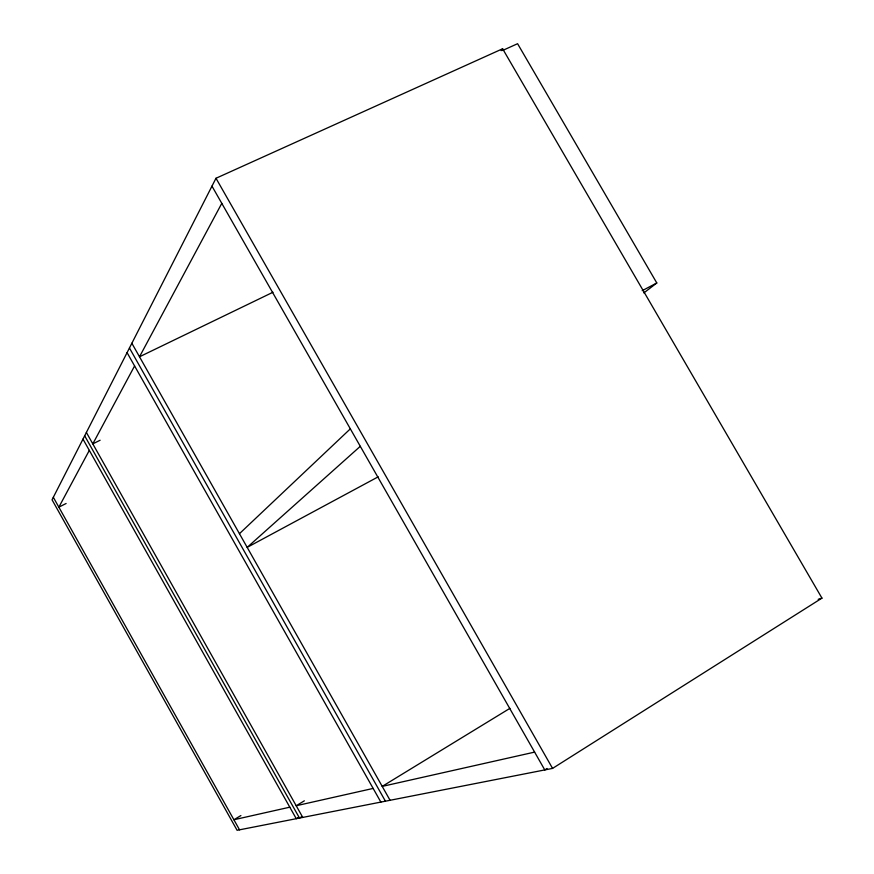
<?xml version="1.0" encoding="UTF-8"?>
<svg xmlns="http://www.w3.org/2000/svg" width="874" height="874" viewBox="0 0 874 874"><rect width="100%" height="100%" fill="white"/><g stroke="black" fill="none" stroke-linecap="round" stroke-linejoin="round"><path stroke-width="1.31" d="M215.987 178.263L52.047 499.797L237.105 830.3L552.565 768.399L821.953 598.133L502.616 48.769L215.987 178.263L552.565 768.399M89.312 450.383L58.864 507.171L66.118 503.49M134.596 365.944L92.808 443.872L100.117 440.234M221.788 203.358L139.501 356.789L272.983 292.244M501.13 50.692L502.616 48.769M239.454 533.686L350.332 428.85M360.296 446.319L247.178 547.375L378.191 476.833M643.843 292.932L656.8 282.979L517.583 43.7L502.561 50.495M547.08 768.475L544.775 769.928L211.978 186.14M509.903 708.355L382.222 786.392L534.615 752.11M298.591 817.277L296.264 818.687L82.986 439.119M301.814 816.644L299.498 818.053L84.68 435.809M304.349 800.824L296.21 805.741L373.154 788.424M240.896 815.562L233.904 819.746L289.797 807.183M642.182 290.692L656.8 282.979M818.184 599.324L821.953 598.133M131.865 343.264L390.066 800.289M129.45 347.994L385.434 801.196M127.08 352.637L380.867 802.092M86.384 432.455L302.765 817.419M53.325 497.295L239.542 829.819"/></g></svg>
